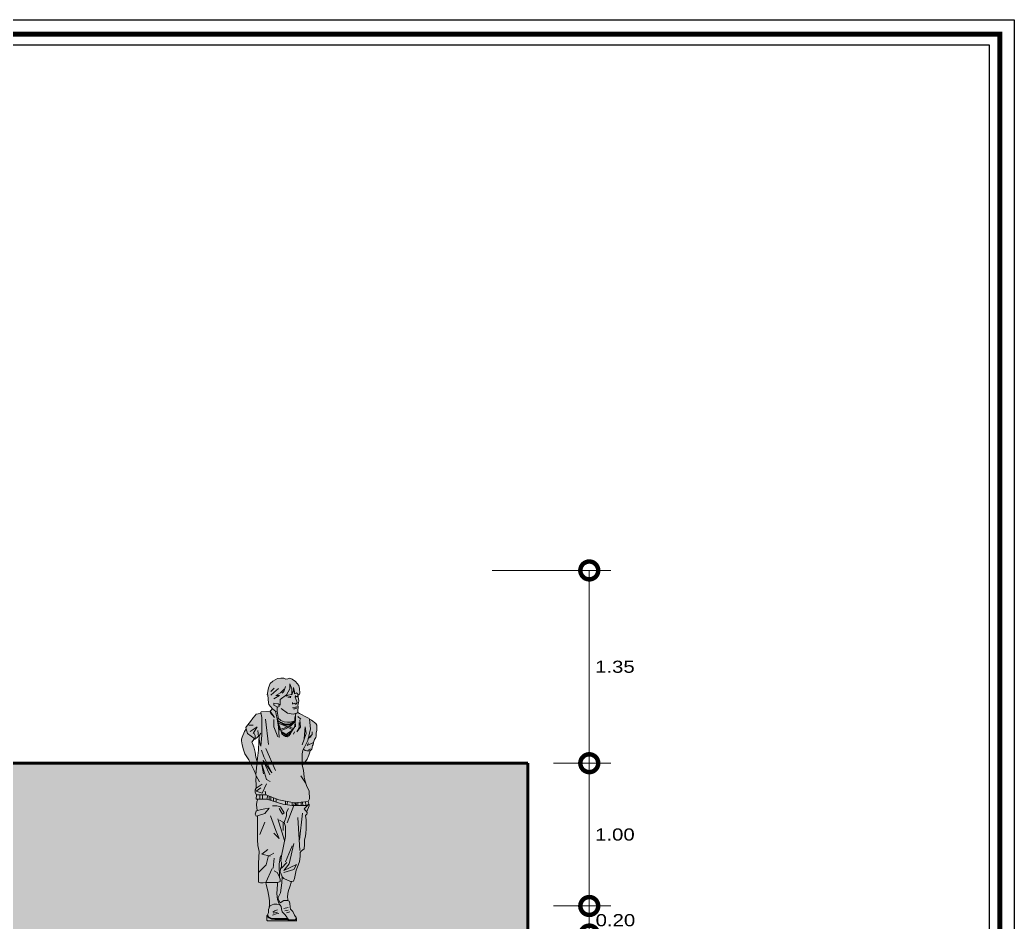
# Model space of a CAD drawing. Header units: millimetres. Extents: x 1555 to 3397, y 790 to 1592.
# Drawn here: x 1762.32 to 1769.28, y 808.36 to 814.68 of the extents above; entities that cross this region are included whole.
import ezdxf

# ---------------------------------------------------------------- set-up
doc = ezdxf.new("R2010")
doc.units = ezdxf.units.MM
doc.layers.get('0').update_dxf_attribs({"lineweight": 5})
doc.layers.get('Defpoints').update_dxf_attribs({"lineweight": 5})
for name, color, linetype, lineweight in [('____', 7, 'Continuous', 9), ('COTAS', 7, 'Continuous', 9), ('MARCO DE MENBRETE', 252, 'Continuous', 25), ('MURO ELEV 02', 7, 'Continuous', 60)]:
    doc.layers.add(name, color=color, linetype=linetype, lineweight=lineweight)
doc.layers.add('LOGO', color=7, linetype='Continuous')
doc.layers.add('MARCO  LOGITO LM', color=7, linetype='Continuous', lineweight=25, true_color=0x5b584a)
doc.layers.add('RELLENO DE MURO CORTE', color=7, linetype='Continuous', lineweight=5, true_color=0x5b605f)
doc.styles.add('STYLE1-50EJES', font='swissel.ttf', dxfattribs={"width": 1.2, "height": 0.085})
doc.dimstyles.new('DIM-1-50ejes', dxfattribs={"dimtxt": 0.085, "dimasz": 0.25, "dimexe": 0.15, "dimexo": 0.18, "dimgap": 0.03, "dimtad": 2, "dimtih": 1, "dimtoh": 1, "dimzin": 0, "dimdsep": 46, "dimtxsty": 'STYLE1-50EJES', "dimblk1": 'DOTSMALL', "dimblk2": 'DOTSMALL', "dimsah": 1, "dimcen": 2.75, "dimclrd": 256, "dimclre": 256, "dimclrt": 256, "dimazin": 0, "dimtfac": 1, "dimtix": 1, "dimtmove": 0, "dimatfit": 3, "dimldrblk": 'DOTSMALL', "dimfxl": 1, "dimfxlon": 1, "dimtolj": 1, "dimtzin": 0, "dimlwd": -1, "dimlwe": -1, "dimarcsym": 0})

# ---------------------------------------------------------------- blocks, each defined once
blk = doc.blocks.new('jovencittttto')
at = {"true_color": 0x2e2c28}
blk.add_hatch(color=250, dxfattribs=at).paths.add_polyline_path([(0.055, 1.6596), (0.067, 1.6256), (0.067, 1.5896), (0.0786, 1.6096), (0.0786, 1.6336), (0.087, 1.6056), (0.087, 1.5896), (0.101, 1.5977), (0.1128, 1.586), (0.1191, 1.5832), (0.1233, 1.5938), (0.1212, 1.6262), (0.1163, 1.6473), (0.0931, 1.6754), (0.0706, 1.6923), (0.053, 1.6987), (0.0396, 1.6958), (0.0262, 1.6923), (0.0121, 1.7001), (-0.0083, 1.6994), (-0.0336, 1.698), (-0.0653, 1.6783), (-0.0829, 1.6614), (-0.0963, 1.6318), (-0.104, 1.5825), (-0.1005, 1.5839), (-0.0963, 1.5255), (-0.0942, 1.5157), (-0.0822, 1.5002), (-0.0674, 1.484), (-0.043, 1.4656), (-0.035, 1.4696), (-0.035, 1.4989), (-0.057, 1.5116), (-0.057, 1.5256), (-0.0268, 1.5196), (-0.013, 1.5116), (-0.013, 1.5276), (-0.013, 1.5496), (0.0308, 1.5836), (0.055, 1.6256)])
at = {"true_color": 0xe7a86a}
h = blk.add_hatch(color=43, dxfattribs=at)
h.paths.add_polyline_path([(0.088, 1.4186), (0.097, 1.4522), (0.103, 1.4536), (0.1093, 1.46), (0.1093, 1.4692), (0.1107, 1.4798), (0.1121, 1.4924), (0.1121, 1.5023), (0.1107, 1.5114), (0.1142, 1.5269), (0.1163, 1.5417), (0.1156, 1.5572), (0.1128, 1.5677), (0.1128, 1.5755), (0.1128, 1.586), (0.101, 1.5977), (0.087, 1.5896), (0.087, 1.6056), (0.0786, 1.6336), (0.0786, 1.6096), (0.067, 1.5896), (0.067, 1.6256), (0.055, 1.6596), (0.055, 1.6256), (0.0308, 1.5836), (-0.013, 1.5496), (-0.013, 1.5276), (-0.013, 1.5116), (-0.0268, 1.5196), (-0.057, 1.5256), (-0.057, 1.5116), (-0.035, 1.4989), (-0.035, 1.4696), (-0.027, 1.4266), (-0.027, 1.4186), (-0.009, 1.4037), (0.0135, 1.3946), (0.0375, 1.3925), (0.0579, 1.3925), (0.088, 1.4006)])
h.paths.add_polyline_path([(0.04, 1.5666), (0.0613, 1.5737), (0.0595, 1.5647), (0.0573, 1.565)], flags=16)
h.paths.add_polyline_path([(0.1088, 1.5766), (0.1088, 1.5725), (0.1073, 1.568), (0.1038, 1.568), (0.0992, 1.571)], flags=16)
at = {"true_color": 0xc7eba2}
h = blk.add_hatch(color=71, dxfattribs=at)
h.paths.add_polyline_path([(0.029, 1.2967), (0.0199, 1.2904), (0.0382, 1.2894)])
h.paths.add_polyline_path([(-0.0055, 1.3188), (-0.0027, 1.3087), (0.0142, 1.2953), (0.022, 1.3017)])
h.paths.add_polyline_path([(0.0579, 1.3094), (0.0635, 1.3207), (0.053, 1.3136), (0.0375, 1.3003), (0.0445, 1.2939)])
h.paths.add_polyline_path([(0.0663, 1.3312), (0.0728, 1.3377), (0.0466, 1.3523), (0.0424, 1.3545), (0.0234, 1.3446), (-0.0096, 1.3333), (-0.0078, 1.327), (0.0206, 1.3101), (0.029, 1.3052), (0.0473, 1.3186)])
h.paths.add_polyline_path([(-0.0262, 1.3846), (-0.016, 1.3566), (-0.0119, 1.3418), (0.0135, 1.3495), (0.034, 1.3587), (0.0297, 1.3608)])
h.paths.add_polyline_path([(0.06, 1.3735), (0.0617, 1.3749), (0.0128, 1.3749), (0.0354, 1.3657), (0.0417, 1.3628)])
h.paths.add_polyline_path([(0.0691, 1.3812), (0.0788, 1.3926), (0.0663, 1.3854), (0.0537, 1.3777), (0.0269, 1.3777), (0.01, 1.3819), (-0.0259, 1.3988), (0.0128, 1.3749), (0.0617, 1.3749)])
h.paths.add_polyline_path([(0.0663, 1.3854), (0.0828, 1.3949), (0.0925, 1.4046), (0.0925, 1.4354), (0.088, 1.4186), (0.088, 1.4006), (0.0579, 1.3925), (0.0375, 1.3925), (0.0135, 1.3946), (-0.009, 1.4037), (-0.027, 1.4186), (-0.027, 1.4266), (-0.035, 1.4696), (-0.043, 1.4656), (-0.046, 1.4679), (-0.042, 1.4486), (-0.035, 1.4146), (-0.0259, 1.3988), (0.01, 1.3819), (0.0269, 1.3777), (0.0537, 1.3777)])
h.paths.add_polyline_path([(0.0918, 1.3975), (0.0783, 1.3833), (0.0642, 1.3685), (0.0508, 1.3585), (0.0551, 1.3566), (0.0769, 1.346), (0.087, 1.3536)])
h.paths.add_polyline_path([(-0.141, 1.4236), (-0.147, 1.4481), (-0.1484, 1.456), (-0.1512, 1.4547), (-0.1667, 1.4502), (-0.1807, 1.4481), (-0.1892, 1.4382), (-0.2047, 1.4206), (-0.2223, 1.3967), (-0.2487, 1.3618), (-0.2547, 1.3539), (-0.2527, 1.3437), (-0.243, 1.3116), (-0.1913, 1.2742), (-0.1878, 1.2728), (-0.1695, 1.2883), (-0.1603, 1.296), (-0.1615, 1.2816), (-0.158, 1.2536), (-0.148, 1.2236), (-0.141, 1.2996)])
h.paths.add_polyline_path([(0.243, 1.3347), (0.243, 1.3559), (0.2437, 1.3706), (0.2353, 1.3819), (0.205, 1.4058), (0.1916, 1.4122), (0.1983, 1.3456), (0.18, 1.2626), (0.1511, 1.2076), (0.149, 1.2031), (0.1607, 1.1933), (0.1719, 1.1897), (0.1958, 1.1897), (0.2078, 1.2017), (0.2127, 1.2271), (0.217, 1.2327), (0.2205, 1.2489), (0.2275, 1.2693), (0.2353, 1.2834), (0.2388, 1.2925), (0.2388, 1.315)])
at = {"true_color": 0xa42913}
h = blk.add_hatch(color=24, dxfattribs=at)
h.paths.add_polyline_path([(0.1402, 1.1243), (0.1402, 1.1707), (0.1445, 1.1933), (0.1511, 1.2076), (0.18, 1.2626), (0.1983, 1.3456), (0.1916, 1.4122), (0.1902, 1.4171), (0.1747, 1.4248), (0.1205, 1.453), (0.1093, 1.46), (0.103, 1.4536), (0.097, 1.4522), (0.0925, 1.4354), (0.0925, 1.4046), (0.0921, 1.4005), (0.0923, 1.398), (0.0918, 1.3975), (0.087, 1.3536), (0.082, 1.3498), (0.0635, 1.3207), (0.0579, 1.3094), (0.0445, 1.2939), (0.0375, 1.3003), (0.0206, 1.3101), (-0.0078, 1.327), (-0.0055, 1.3188), (0.0255, 1.2996), (0.0382, 1.2894), (0.0199, 1.2904), (0.029, 1.2967), (0.0255, 1.2996), (0.022, 1.3017), (0.0142, 1.2953), (-0.0027, 1.3087), (-0.016, 1.3566), (-0.0293, 1.393), (-0.0326, 1.3988), (-0.035, 1.4146), (-0.042, 1.4486), (-0.046, 1.4679), (-0.0674, 1.484), (-0.0752, 1.4783), (-0.0843, 1.4685), (-0.1477, 1.4635), (-0.1491, 1.46), (-0.147, 1.4481), (-0.141, 1.4236), (-0.141, 1.2996), (-0.148, 1.2236), (-0.158, 1.2536), (-0.1615, 1.2816), (-0.1637, 1.2552), (-0.1645, 1.1947), (-0.172, 1.1384), (-0.1751, 1.1151), (-0.1836, 1.025), (-0.1828, 1.0117), (-0.1843, 0.9842), (-0.1807, 0.9539), (-0.1807, 0.9293), (-0.1885, 0.9166), (-0.1885, 0.899), (-0.1786, 0.8821), (-0.113, 0.8821), (-0.023, 0.8476), (0.085, 0.8256), (0.1832, 0.835), (0.1907, 0.8544), (0.1899, 0.9086), (0.1698, 0.9469), (0.1607, 0.9779), (0.1543, 1.0074), (0.1501, 1.0546), (0.1402, 1.0905)])
h.paths.add_polyline_path([(-0.157, 0.8821), (-0.1786, 0.8821), (-0.1807, 0.8533), (-0.1702, 0.8519), (-0.157, 0.8519)], flags=17)
h.paths.add_polyline_path([(-0.137, 0.8821), (-0.157, 0.8821), (-0.157, 0.8519), (-0.1386, 0.8519)], flags=17)
h.paths.add_polyline_path([(-0.101, 0.8775), (-0.113, 0.8821), (-0.137, 0.8821), (-0.1386, 0.8519), (-0.107, 0.8519)], flags=17)
h.paths.add_polyline_path([(-0.091, 0.8737), (-0.101, 0.8775), (-0.107, 0.8519), (-0.091, 0.847)], flags=17)
h.paths.add_polyline_path([(-0.079, 0.8691), (-0.091, 0.8737), (-0.091, 0.847), (-0.079, 0.8433)], flags=17)
h.paths.add_polyline_path([(-0.061, 0.8622), (-0.079, 0.8691), (-0.079, 0.8433), (-0.061, 0.8378)], flags=17)
h.paths.add_polyline_path([(-0.041, 0.8545), (-0.061, 0.8622), (-0.061, 0.8378), (-0.041, 0.8317)], flags=17)
h.paths.add_polyline_path([(-0.023, 0.8476), (-0.041, 0.8545), (-0.041, 0.8317), (0.005, 0.8176), (0.071, 0.8076), (0.0814, 0.8076), (0.085, 0.8256)])
h.paths.add_polyline_path([(0.099, 0.8269), (0.093, 0.8264), (0.093, 0.8076), (0.1009, 0.8076)])
h.paths.add_polyline_path([(0.093, 0.8264), (0.085, 0.8256), (0.0814, 0.8076), (0.093, 0.8076)])
h.paths.add_polyline_path([(0.099, 0.8269), (0.1009, 0.8076), (0.1341, 0.8076), (0.1341, 0.8303)])
h.paths.add_polyline_path([(0.143, 0.8311), (0.1341, 0.8303), (0.1341, 0.8076), (0.1453, 0.8076)])
h.paths.add_polyline_path([(0.143, 0.8311), (0.1453, 0.8076), (0.169, 0.8076), (0.1867, 0.8178), (0.1832, 0.835)])
h = blk.add_hatch(color=24, dxfattribs=at)
h.paths.add_polyline_path([(0.0635, 1.3207), (0.0739, 1.3371), (0.0728, 1.3377), (0.0663, 1.3312), (0.0473, 1.3186), (0.029, 1.3052), (0.0375, 1.3003), (0.053, 1.3136)])
h.paths.add_polyline_path([(0.0354, 1.3657), (0.0128, 1.3749), (-0.0259, 1.3988), (-0.035, 1.4146), (-0.0326, 1.3988), (-0.0293, 1.393), (-0.0262, 1.3846), (0.0297, 1.3608), (0.0466, 1.3523), (0.0739, 1.3371), (0.082, 1.3498), (0.0769, 1.346), (0.0551, 1.3566)])
h.paths.add_polyline_path([(0.0424, 1.3545), (0.034, 1.3587), (0.0135, 1.3495), (-0.0119, 1.3418), (-0.0096, 1.3333), (0.0234, 1.3446)])
h.paths.add_polyline_path([(0.0918, 1.3975), (0.0925, 1.4046), (0.0828, 1.3949), (0.0788, 1.3926), (0.0691, 1.3812), (0.06, 1.3735), (0.0417, 1.3628), (0.0508, 1.3585), (0.0642, 1.3685), (0.0783, 1.3833)])
at = {"true_color": 0xe7a86a}
h = blk.add_hatch(color=43, dxfattribs=at)
h.paths.add_polyline_path([(-0.1976, 1.2193), (-0.2075, 1.2418), (-0.211, 1.2517), (-0.2026, 1.2622), (-0.1944, 1.2764), (-0.243, 1.3116), (-0.2527, 1.3437), (-0.2631, 1.3263), (-0.2807, 1.2862), (-0.2856, 1.2721), (-0.2842, 1.2615), (-0.28, 1.2334), (-0.2715, 1.1975), (-0.2603, 1.17), (-0.2335, 1.1271), (-0.1969, 1.0532), (-0.1836, 1.025), (-0.1751, 1.1151), (-0.1836, 1.1461), (-0.1892, 1.1813)])
h.paths.add_polyline_path([(0.1867, 1.1595), (0.1944, 1.182), (0.1958, 1.1897), (0.1719, 1.1897), (0.1607, 1.1933), (0.149, 1.2031), (0.1445, 1.1933), (0.1402, 1.1707), (0.1402, 1.1243), (0.1402, 1.0905), (0.1515, 1.1003), (0.1754, 1.1327)])
h.paths.add_polyline_path([(-0.0378, 0.1909), (-0.0336, 0.2536), (-0.0329, 0.269), (-0.1132, 0.2683), (-0.1118, 0.2536), (-0.0998, 0.2106), (-0.0899, 0.1599), (-0.0878, 0.1374), (-0.0878, 0.1114), (-0.0899, 0.0917), (-0.0843, 0.1043), (-0.0688, 0.1114), (-0.0576, 0.117), (-0.0378, 0.117), (-0.0188, 0.1142), (-0.0266, 0.1318), (-0.0336, 0.1487)])
h.paths.add_polyline_path([(0.0396, 0.1923), (0.0452, 0.2127), (0.0544, 0.2388), (0.0663, 0.2754), (0.058, 0.2746), (0.0114, 0.2966), (0.0002, 0.3078), (-0.0027, 0.2669), (-0.0111, 0.1972), (-0.0199, 0.1782), (-0.0268, 0.1635), (-0.0273, 0.1515), (-0.0146, 0.1266), (0.0114, 0.1416), (0.0396, 0.1416), (0.0389, 0.1508), (0.0375, 0.1649)])
at = {"true_color": 0x3f3c09}
h = blk.add_hatch(color=48, dxfattribs=at)
h.paths.add_polyline_path([(0.1656, 0.6083), (0.1691, 0.6477), (0.167, 0.7069), (0.1642, 0.7378), (0.1719, 0.747), (0.1747, 0.7533), (0.174, 0.7593), (0.153, 0.7841), (0.1867, 0.8178), (0.169, 0.8076), (0.071, 0.8076), (0.005, 0.8176), (-0.107, 0.8519), (-0.1702, 0.8519), (-0.1772, 0.8329), (-0.1786, 0.8125), (-0.1758, 0.7737), (-0.121, 0.7841), (-0.091, 0.7898), (-0.121, 0.7516), (-0.1723, 0.7357), (-0.1723, 0.7181), (-0.173, 0.6456), (-0.1716, 0.5675), (-0.1695, 0.5267), (-0.161, 0.4858), (-0.1645, 0.4035), (-0.1645, 0.3648), (-0.166, 0.2768), (-0.1645, 0.2712), (-0.1526, 0.2655), (-0.1322, 0.2655), (-0.1132, 0.2683), (-0.0329, 0.269), (-0.0188, 0.274), (-0.0139, 0.2761), (-0.0139, 0.2923), (-0.0174, 0.3035), (-0.021, 0.3972), (-0.0146, 0.4429), (-0.0097, 0.4563), (-0.0048, 0.4563), (-0.0084, 0.4176), (-0.0048, 0.4077), (-0.0048, 0.376), (-0.0125, 0.3634), (-0.0145, 0.343), (-0.0097, 0.3331), (0.0002, 0.3078), (0.0114, 0.2966), (0.058, 0.2746), (0.0663, 0.2754), (0.0804, 0.2782), (0.0867, 0.2958), (0.0987, 0.3542), (0.1128, 0.3908), (0.1205, 0.4148), (0.1269, 0.4499), (0.1269, 0.4781), (0.1339, 0.4873), (0.1459, 0.4985), (0.1536, 0.5041), (0.1557, 0.5337), (0.1557, 0.5647), (0.1578, 0.5766), (0.1621, 0.583)])
h.paths.add_polyline_path([(-0.091, 0.7898), (-0.121, 0.7841), (-0.1758, 0.7737), (-0.1821, 0.7674), (-0.1878, 0.7477), (-0.1828, 0.7322), (-0.1723, 0.7357), (-0.121, 0.7516)])
h.paths.add_polyline_path([(0.1902, 0.8061), (0.1902, 0.8174), (0.1867, 0.8178), (0.153, 0.7841), (0.174, 0.7593), (0.1733, 0.7653)])
at = {"true_color": 0x5f4235}
h = blk.add_hatch(color=49, dxfattribs=at)
h.paths.add_polyline_path([(0.0417, 0.0086), (0.0048, 0.0095), (-0.0315, 0.01), (-0.0512, 0.01), (-0.0744, 0.0121), (-0.0942, 0.0206), (-0.1082, 0.0368), (-0.1075, 0.0058), (-0.1017, 0), (0.0424, 0)])
h.paths.add_polyline_path([(0.041, 0.017), (0.035, 0.022), (0.0368, 0.017), (0.0164, 0.0156), (-0.0316, 0.016), (-0.0722, 0.016), (-0.0949, 0.029), (-0.1019, 0.041), (-0.1082, 0.0368), (-0.0942, 0.0206), (-0.0744, 0.0121), (-0.0512, 0.01), (-0.0315, 0.01), (0.0048, 0.0095), (0.0417, 0.0086)])
h.paths.add_polyline_path([(0.0332, 0.0269), (0.0213, 0.0417), (0.0086, 0.0529), (-0.0005, 0.0642), (-0.0034, 0.0853), (-0.0069, 0.1001), (-0.0132, 0.11), (-0.0188, 0.1142), (-0.0378, 0.117), (-0.0576, 0.117), (-0.0688, 0.1114), (-0.0843, 0.1043), (-0.0899, 0.0917), (-0.0949, 0.0797), (-0.0963, 0.0593), (-0.1019, 0.041), (-0.0949, 0.029), (-0.0722, 0.016), (-0.0316, 0.016), (0.0164, 0.0156), (0.0368, 0.017)])
h.paths.add_polyline_path([(0.0748, 0.0663), (0.0593, 0.0811), (0.0565, 0.0959), (0.053, 0.124), (0.0487, 0.1388), (0.0396, 0.1416), (0.0114, 0.1416), (-0.0146, 0.1266), (-0.0273, 0.1515), (-0.0336, 0.1487), (-0.0266, 0.1318), (-0.0188, 0.1142), (-0.0132, 0.11), (-0.0069, 0.1001), (-0.0034, 0.0853), (-0.0005, 0.0642), (0.0086, 0.0529), (0.0213, 0.0417), (0.0332, 0.0269), (0.035, 0.022), (0.041, 0.017), (0.0414, 0.0127), (0.0494, 0.008), (0.0654, 0.008), (0.091, 0.008), (0.1007, 0.0178), (0.0974, 0.0232), (0.0855, 0.0394)])
h.paths.add_polyline_path([(0.1014, 0.0128), (0.1007, 0.0178), (0.091, 0.008), (0.0654, 0.008), (0.0494, 0.008), (0.0414, 0.0127), (0.0424, 0), (0.1, 0)])
at = {"layer": '____', "color": 7, "linetype": 'Continuous'}
for p, q in [((-0.0653, 1.6783), (-0.0829, 1.6614)), ((-0.0336, 1.698), (-0.0653, 1.6783)), ((-0.0083, 1.6994), (-0.0336, 1.698)), ((0.0121, 1.7001), (-0.0083, 1.6994)), ((0.0262, 1.6923), (0.0121, 1.7001)), ((0.0396, 1.6958), (0.0262, 1.6923)), ((0.053, 1.6987), (0.0396, 1.6958)), ((0.0706, 1.6923), (0.053, 1.6987)), ((0.0931, 1.6754), (0.0706, 1.6923)), ((0.1163, 1.6473), (0.0931, 1.6754)), ((-0.0963, 1.6318), (-0.104, 1.5825)), ((-0.0829, 1.6614), (-0.0963, 1.6318)), ((-0.055, 1.6296), (-0.079, 1.6056)), ((-0.025, 1.6276), (-0.059, 1.5996)), ((0.015, 1.6236), (-0.011, 1.5976)), ((0.011, 1.6056), (0.001, 1.5956)), ((0.023, 1.6416), (0.011, 1.6056)), ((0.055, 1.6256), (0.0308, 1.5836)), ((0.055, 1.6596), (0.055, 1.6256)), ((0.055, 1.6596), (0.067, 1.6256)), ((0.067, 1.6256), (0.067, 1.5896)), ((0.067, 1.5896), (0.0786, 1.6096)), ((0.0786, 1.6096), (0.0786, 1.6336)), ((0.0786, 1.6336), (0.087, 1.6056)), ((0.087, 1.6056), (0.087, 1.5896)), ((0.1212, 1.6262), (0.1163, 1.6473)), ((0.1233, 1.5938), (0.1212, 1.6262)), ((-0.104, 1.5825), (-0.1005, 1.5839)), ((-0.1005, 1.5839), (-0.0963, 1.5255)), ((-0.059, 1.5996), (-0.079, 1.5796)), ((-0.019, 1.5791), (-0.059, 1.556)), ((-0.011, 1.5976), (-0.043, 1.5791)), ((-0.043, 1.5791), (-0.019, 1.5791)), ((0.0308, 1.5836), (-0.013, 1.5496)), ((-0.013, 1.5496), (-0.013, 1.5276)), ((0.04, 1.5816), (0.028, 1.5747)), ((0.0661, 1.5856), (0.04, 1.5816)), ((0.064, 1.5746), (0.04, 1.5666)), ((0.04, 1.5666), (0.0573, 1.565)), ((0.0573, 1.565), (0.0618, 1.5645)), ((0.0613, 1.5737), (0.0595, 1.5647)), ((0.073, 1.5896), (0.0661, 1.5856)), ((0.087, 1.5896), (0.101, 1.5977)), ((0.093, 1.5776), (0.091, 1.5656)), ((0.091, 1.5656), (0.105, 1.5296)), ((0.095, 1.5686), (0.1113, 1.578)), ((0.0992, 1.571), (0.1038, 1.568)), ((0.101, 1.5977), (0.1128, 1.586)), ((0.1038, 1.568), (0.1073, 1.568)), ((0.1088, 1.5725), (0.1073, 1.568)), ((0.1088, 1.5766), (0.1088, 1.5725)), ((0.1128, 1.5755), (0.1128, 1.586)), ((0.1128, 1.586), (0.1191, 1.5832)), ((0.1128, 1.5677), (0.1128, 1.5755)), ((0.1156, 1.5572), (0.1128, 1.5677)), ((0.1142, 1.5269), (0.1163, 1.5417)), ((0.1163, 1.5417), (0.1156, 1.5572)), ((0.1191, 1.5832), (0.1233, 1.5938)), ((-0.1477, 1.4635), (-0.1512, 1.4547)), ((-0.0843, 1.4685), (-0.1477, 1.4635)), ((-0.0963, 1.5255), (-0.0942, 1.5157)), ((-0.0942, 1.5157), (-0.0822, 1.5002)), ((-0.0752, 1.4783), (-0.0843, 1.4685)), ((-0.0843, 1.4685), (-0.054, 1.4246)), ((-0.0822, 1.5002), (-0.0674, 1.484)), ((-0.0822, 1.5002), (-0.0822, 1.5002)), ((-0.0674, 1.484), (-0.0752, 1.4783)), ((-0.043, 1.4656), (-0.0674, 1.484)), ((-0.0268, 1.5196), (-0.057, 1.5256)), ((-0.057, 1.5256), (-0.057, 1.5116)), ((-0.057, 1.5116), (-0.031, 1.4966)), ((-0.042, 1.4486), (-0.046, 1.4679)), ((-0.035, 1.4696), (-0.043, 1.4656)), ((-0.035, 1.4989), (-0.035, 1.4696)), ((-0.035, 1.4696), (-0.027, 1.4266)), ((-0.031, 1.4966), (-0.021, 1.5016)), ((-0.013, 1.5116), (-0.0268, 1.5196)), ((-0.021, 1.5016), (-0.023, 1.5116)), ((-0.013, 1.5276), (-0.013, 1.5116)), ((0.037, 1.4536), (-0.007, 1.4876)), ((0.0716, 1.5226), (0.073, 1.5286)), ((0.0716, 1.5226), (0.0773, 1.517)), ((0.073, 1.4916), (0.093, 1.4976)), ((0.079, 1.5216), (0.091, 1.5236)), ((0.079, 1.4856), (0.088, 1.4856)), ((0.091, 1.5236), (0.0875, 1.5201)), ((0.088, 1.4856), (0.103, 1.4886)), ((0.101, 1.5216), (0.093, 1.5156)), ((0.093, 1.4976), (0.098, 1.4976)), ((0.098, 1.4976), (0.102, 1.4986)), ((0.105, 1.5296), (0.101, 1.5216)), ((0.102, 1.4986), (0.1121, 1.4956)), ((0.1093, 1.4692), (0.1107, 1.4798)), ((0.1093, 1.46), (0.1093, 1.4692)), ((0.1107, 1.5114), (0.1142, 1.5269)), ((0.1121, 1.5023), (0.1107, 1.5114)), ((0.1107, 1.4798), (0.1121, 1.4924)), ((0.1121, 1.4924), (0.1121, 1.5023)), ((-0.2223, 1.3967), (-0.2487, 1.3618)), ((-0.2047, 1.4206), (-0.2223, 1.3967)), ((-0.1892, 1.4382), (-0.2047, 1.4206)), ((-0.1807, 1.4481), (-0.1892, 1.4382)), ((-0.1667, 1.4502), (-0.1807, 1.4481)), ((-0.1512, 1.4547), (-0.1667, 1.4502)), ((-0.1512, 1.4547), (-0.1484, 1.456)), ((-0.1491, 1.46), (-0.147, 1.4481)), ((-0.147, 1.4481), (-0.141, 1.4236)), ((-0.141, 1.4236), (-0.141, 1.2996)), ((-0.117, 1.4136), (-0.095, 1.2356)), ((-0.054, 1.4246), (-0.083, 1.4596)), ((-0.057, 1.4096), (-0.057, 1.3596)), ((-0.035, 1.4146), (-0.042, 1.4486)), ((-0.0259, 1.3988), (-0.035, 1.4146)), ((-0.035, 1.4146), (-0.0263, 1.3566)), ((-0.0326, 1.3988), (-0.0259, 1.3871)), ((-0.016, 1.3566), (-0.0293, 1.393)), ((-0.027, 1.4266), (-0.027, 1.4186)), ((-0.027, 1.4186), (-0.009, 1.4037)), ((-0.0259, 1.3988), (0.01, 1.3819)), ((0.0128, 1.3749), (-0.0259, 1.3988)), ((-0.009, 1.4037), (0.0135, 1.3946)), ((0.0135, 1.3946), (0.0375, 1.3925)), ((0.077, 1.4476), (0.037, 1.4536)), ((0.0375, 1.3925), (0.0579, 1.3925)), ((0.0579, 1.3925), (0.088, 1.4006)), ((0.0663, 1.3854), (0.0835, 1.3953)), ((0.0691, 1.3812), (0.0788, 1.3926)), ((0.103, 1.4536), (0.077, 1.4476)), ((0.0783, 1.3833), (0.0919, 1.3976)), ((0.0925, 1.4046), (0.0828, 1.3949)), ((0.0925, 1.4046), (0.087, 1.3536)), ((0.097, 1.4522), (0.088, 1.4186)), ((0.088, 1.4186), (0.088, 1.4006)), ((0.0921, 1.4005), (0.0945, 1.3596)), ((0.0925, 1.4354), (0.0925, 1.4046)), ((0.1093, 1.46), (0.103, 1.4536)), ((0.1205, 1.453), (0.1093, 1.46)), ((0.111, 1.4316), (0.13, 1.4126)), ((0.1747, 1.4248), (0.1205, 1.453)), ((0.125, 1.4076), (0.129, 1.3556)), ((0.1902, 1.4171), (0.1747, 1.4248)), ((0.1916, 1.4122), (0.1902, 1.4171)), ((0.205, 1.4058), (0.1916, 1.4122)), ((0.1916, 1.4122), (0.1983, 1.3456)), ((0.2353, 1.3819), (0.205, 1.4058)), ((-0.2631, 1.3263), (-0.2807, 1.2862)), ((-0.2527, 1.3437), (-0.2631, 1.3263)), ((-0.2487, 1.3618), (-0.2547, 1.3539)), ((-0.2547, 1.3539), (-0.2527, 1.3437)), ((-0.2527, 1.3437), (-0.243, 1.3116)), ((-0.2321, 1.3714), (-0.203, 1.3714)), ((-0.223, 1.3256), (-0.175, 1.3596)), ((-0.175, 1.3596), (-0.2027, 1.3116)), ((-0.171, 1.3336), (-0.1649, 1.2922)), ((-0.057, 1.3596), (-0.029, 1.2876)), ((-0.021, 1.2834), (-0.0266, 1.3608)), ((0.0297, 1.3608), (-0.0262, 1.3846)), ((-0.0188, 1.3347), (-0.0248, 1.3806)), ((-0.016, 1.3566), (-0.0027, 1.3087)), ((-0.0119, 1.3418), (0.0135, 1.3495)), ((0.0234, 1.3446), (-0.0096, 1.3333)), ((-0.0078, 1.327), (0.0206, 1.3101)), ((0.01, 1.3819), (0.0269, 1.3777)), ((0.0128, 1.3749), (0.0354, 1.3657)), ((0.0128, 1.3749), (0.0617, 1.3749)), ((0.0135, 1.3495), (0.034, 1.3587)), ((0.0424, 1.3545), (0.0234, 1.3446)), ((0.0269, 1.3777), (0.0537, 1.3777)), ((0.0466, 1.3523), (0.0297, 1.3608)), ((0.0354, 1.3657), (0.0551, 1.3566)), ((0.0417, 1.3628), (0.06, 1.3735)), ((0.0739, 1.3371), (0.0466, 1.3523)), ((0.0473, 1.3186), (0.0663, 1.3312)), ((0.0642, 1.3685), (0.0508, 1.3585)), ((0.0537, 1.3777), (0.0663, 1.3854)), ((0.0551, 1.3566), (0.0769, 1.346)), ((0.06, 1.3735), (0.0691, 1.3812)), ((0.0635, 1.3207), (0.082, 1.3498)), ((0.0783, 1.3833), (0.0642, 1.3685)), ((0.0663, 1.3312), (0.0728, 1.3377)), ((0.087, 1.3536), (0.0769, 1.346)), ((0.0801, 1.3066), (0.0859, 1.3246)), ((0.129, 1.3556), (0.103, 1.3246)), ((0.103, 1.3246), (0.1192, 1.3526)), ((0.1192, 1.3526), (0.1192, 1.3896)), ((0.161, 1.3587), (0.153, 1.2776)), ((0.161, 1.3587), (0.169, 1.3116)), ((0.1983, 1.3456), (0.18, 1.2626)), ((0.211, 1.3236), (0.211, 1.3041)), ((0.2437, 1.3706), (0.2353, 1.3819)), ((0.2388, 1.315), (0.243, 1.3347)), ((0.243, 1.3559), (0.2437, 1.3706)), ((0.243, 1.3347), (0.243, 1.3559)), ((-0.2807, 1.2862), (-0.2856, 1.2721)), ((-0.2856, 1.2721), (-0.2842, 1.2615)), ((-0.2842, 1.2615), (-0.28, 1.2334)), ((-0.243, 1.3116), (-0.1913, 1.2742)), ((-0.211, 1.2517), (-0.2026, 1.2622)), ((-0.2026, 1.2622), (-0.1944, 1.2764)), ((-0.1992, 1.3176), (-0.1877, 1.2976)), ((-0.1913, 1.2742), (-0.1878, 1.2728)), ((-0.1878, 1.2728), (-0.1695, 1.2883)), ((-0.1877, 1.2976), (-0.1877, 1.2816)), ((-0.1695, 1.2883), (-0.1603, 1.296)), ((-0.1637, 1.2552), (-0.1645, 1.1947)), ((-0.1603, 1.296), (-0.1637, 1.2552)), ((-0.158, 1.2536), (-0.1615, 1.2816)), ((-0.1603, 1.296), (-0.1496, 1.3146)), ((-0.148, 1.2236), (-0.158, 1.2536)), ((-0.141, 1.2996), (-0.148, 1.2236)), ((0.0255, 1.2996), (-0.0055, 1.3188)), ((-0.0027, 1.3087), (0.0142, 1.2953)), ((0.0142, 1.2953), (0.022, 1.3017)), ((0.029, 1.2967), (0.0199, 1.2904)), ((0.0199, 1.2904), (0.0382, 1.2894)), ((0.0206, 1.3101), (0.0375, 1.3003)), ((0.0382, 1.2894), (0.0255, 1.2996)), ((0.029, 1.3052), (0.0473, 1.3186)), ((0.0375, 1.3003), (0.053, 1.3136)), ((0.0375, 1.3003), (0.0445, 1.2939)), ((0.0579, 1.3094), (0.0445, 1.2939)), ((0.053, 1.3136), (0.0635, 1.3207)), ((0.0579, 1.3094), (0.0635, 1.3207)), ((0.169, 1.3116), (0.141, 1.2316)), ((0.18, 1.2626), (0.1511, 1.2076)), ((0.211, 1.3041), (0.183, 1.2761)), ((0.183, 1.2761), (0.203, 1.2876)), ((0.2205, 1.2489), (0.2275, 1.2693)), ((0.2275, 1.2693), (0.2353, 1.2834)), ((0.2353, 1.2834), (0.2388, 1.2925)), ((0.2388, 1.2925), (0.2388, 1.315)), ((-0.28, 1.2334), (-0.2715, 1.1975)), ((-0.2715, 1.1975), (-0.2603, 1.17)), ((-0.2075, 1.2418), (-0.211, 1.2517)), ((-0.1976, 1.2193), (-0.2075, 1.2418)), ((-0.1892, 1.1813), (-0.1976, 1.2193)), ((-0.1645, 1.1947), (-0.172, 1.1384)), ((-0.145, 1.1956), (-0.129, 1.1476)), ((-0.113, 1.2076), (-0.047, 1.0536)), ((0.1445, 1.1933), (0.1402, 1.1707)), ((0.1536, 1.213), (0.1445, 1.1933)), ((0.149, 1.2031), (0.1607, 1.1933)), ((0.1607, 1.1933), (0.1719, 1.1897)), ((0.1719, 1.1897), (0.1958, 1.1897)), ((0.2205, 1.2489), (0.175, 1.2277)), ((0.175, 1.2277), (0.1854, 1.2456)), ((0.1854, 1.1976), (0.1978, 1.2047)), ((0.1944, 1.182), (0.1958, 1.1897)), ((0.1958, 1.1897), (0.2078, 1.2017)), ((0.2078, 1.2017), (0.2127, 1.2271)), ((0.2127, 1.2271), (0.217, 1.2327)), ((0.217, 1.2327), (0.2205, 1.2489)), ((-0.2603, 1.17), (-0.2335, 1.1271)), ((-0.2335, 1.1271), (-0.1969, 1.0532)), ((-0.1836, 1.1461), (-0.1892, 1.1813)), ((-0.1892, 1.1813), (-0.1892, 1.1813)), ((-0.1751, 1.1151), (-0.1836, 1.1461)), ((-0.1751, 1.1151), (-0.1836, 1.025)), ((-0.172, 1.1384), (-0.1751, 1.1151)), ((-0.071, 1.0376), (-0.133, 1.1236)), ((-0.133, 1.1236), (-0.087, 1.0216)), ((-0.129, 1.1476), (-0.071, 1.0376)), ((0.1402, 1.1707), (0.1402, 1.1243)), ((0.1402, 1.1243), (0.1402, 1.0905)), ((0.1515, 1.1003), (0.1754, 1.1327)), ((0.1754, 1.1327), (0.1867, 1.1595)), ((0.1867, 1.1595), (0.1944, 1.182)), ((-0.1969, 1.0532), (-0.1836, 1.025)), ((-0.145, 1.1056), (-0.131, 1.0296)), ((-0.145, 1.1056), (-0.109, 0.9896)), ((0.1402, 1.0905), (0.1515, 1.1003)), ((0.1501, 1.0546), (0.1402, 1.0905)), ((0.1543, 1.0074), (0.1501, 1.0546)), ((-0.1828, 1.0117), (-0.1843, 0.9842)), ((-0.1843, 0.9842), (-0.1807, 0.9539)), ((-0.1836, 1.025), (-0.1828, 1.0117)), ((-0.1826, 1.0146), (-0.1595, 0.9746)), ((-0.109, 0.9896), (-0.0847, 0.9756)), ((0.131, 1.0159), (0.1637, 0.9676)), ((0.1607, 0.9779), (0.1543, 1.0074)), ((0.1698, 0.9469), (0.1607, 0.9779)), ((-0.1807, 0.9293), (-0.1885, 0.9166)), ((-0.1885, 0.9166), (-0.1885, 0.899)), ((-0.182, 0.9086), (-0.149, 0.9316)), ((-0.182, 0.9086), (-0.14, 0.8936)), ((-0.1807, 0.9293), (-0.14, 0.9566)), ((-0.1807, 0.9539), (-0.1807, 0.9293)), ((-0.14, 0.8936), (-0.11, 0.9586)), ((-0.119, 0.9076), (-0.113, 0.8821)), ((0.1899, 0.9086), (0.1698, 0.9469)), ((0.1907, 0.8544), (0.1899, 0.9086)), ((-0.1885, 0.899), (-0.1786, 0.8821)), ((-0.1786, 0.8821), (-0.1807, 0.8533)), ((-0.1807, 0.8533), (-0.1702, 0.8519)), ((-0.1786, 0.8821), (-0.113, 0.8821)), ((-0.1702, 0.8519), (-0.1772, 0.8329)), ((-0.1702, 0.8519), (-0.107, 0.8519)), ((-0.157, 0.8821), (-0.157, 0.8519)), ((-0.137, 0.8821), (-0.1386, 0.8519)), ((-0.113, 0.8821), (-0.023, 0.8476)), ((-0.101, 0.8775), (-0.107, 0.8519)), ((-0.107, 0.8519), (0.005, 0.8176)), ((-0.091, 0.8737), (-0.091, 0.847)), ((-0.079, 0.8691), (-0.079, 0.8433)), ((-0.061, 0.8622), (-0.061, 0.8378)), ((-0.041, 0.8545), (-0.041, 0.8317)), ((-0.023, 0.8476), (0.085, 0.8256)), ((0.023, 0.8382), (0.023, 0.8166)), ((0.038, 0.8352), (0.0343, 0.8166)), ((0.1832, 0.835), (0.1907, 0.8544)), ((-0.1821, 0.7674), (-0.1878, 0.7477)), ((-0.1758, 0.7737), (-0.1821, 0.7674)), ((-0.1772, 0.8329), (-0.1786, 0.8125)), ((-0.1786, 0.8125), (-0.1758, 0.7737)), ((-0.1758, 0.7737), (-0.121, 0.7841)), ((-0.121, 0.7841), (-0.091, 0.7898)), ((-0.091, 0.7898), (-0.121, 0.7516)), ((-0.067, 0.8056), (-0.037, 0.8056)), ((-0.037, 0.8056), (-0.011, 0.7996)), ((0.003, 0.7476), (-0.02, 0.7876)), ((-0.011, 0.7996), (0.0133, 0.7576)), ((0.005, 0.8176), (0.071, 0.8076)), ((0.045, 0.7876), (0.03, 0.7616)), ((0.0814, 0.8076), (0.035, 0.6876)), ((0.071, 0.8236), (0.071, 0.8076)), ((0.071, 0.8076), (0.169, 0.8076)), ((0.085, 0.8256), (0.0814, 0.8076)), ((0.085, 0.8256), (0.1832, 0.835)), ((0.093, 0.8264), (0.093, 0.8076)), ((0.099, 0.8269), (0.1009, 0.8076)), ((0.111, 0.8281), (0.111, 0.8095)), ((0.1341, 0.8303), (0.1341, 0.8076)), ((0.143, 0.8311), (0.1453, 0.8076)), ((0.1867, 0.8178), (0.153, 0.7841)), ((0.153, 0.7841), (0.174, 0.7593)), ((0.163, 0.8331), (0.1653, 0.8095)), ((0.169, 0.8076), (0.1867, 0.8178)), ((0.1733, 0.7653), (0.1902, 0.8061)), ((0.1867, 0.8178), (0.1832, 0.835)), ((0.1902, 0.8174), (0.1867, 0.8178)), ((0.1902, 0.8061), (0.1902, 0.8174)), ((-0.1878, 0.7477), (-0.1828, 0.7322)), ((-0.1828, 0.7322), (-0.1723, 0.7357)), ((-0.1723, 0.7181), (-0.173, 0.6456)), ((-0.121, 0.7516), (-0.1723, 0.7357)), ((-0.1723, 0.7357), (-0.1723, 0.7181)), ((-0.043, 0.6336), (-0.0816, 0.7356)), ((-0.031, 0.7156), (0.0173, 0.5636)), ((-0.019, 0.7056), (0.007, 0.6906)), ((0.0133, 0.7576), (0.003, 0.7476)), ((0.03, 0.7356), (0.015, 0.6896)), ((0.03, 0.7616), (0.03, 0.7356)), ((0.111, 0.7236), (0.125, 0.4936)), ((0.143, 0.7536), (0.1205, 0.5676)), ((0.1642, 0.7378), (0.1719, 0.747)), ((0.167, 0.7069), (0.1642, 0.7378)), ((0.1691, 0.6477), (0.167, 0.7069)), ((0.1719, 0.747), (0.1747, 0.7533)), ((0.1747, 0.7533), (0.1733, 0.7653)), ((-0.173, 0.6456), (-0.1716, 0.5675)), ((-0.121, 0.6916), (-0.157, 0.6056)), ((-0.021, 0.5756), (-0.043, 0.6336)), ((0.007, 0.6906), (0.007, 0.6336)), ((0.015, 0.6896), (0.023, 0.6616)), ((0.023, 0.6616), (0.023, 0.5896)), ((0.1656, 0.6083), (0.1691, 0.6477)), ((-0.1716, 0.5675), (-0.1695, 0.5267)), ((-0.059, 0.6136), (-0.021, 0.5756)), ((0.023, 0.5916), (-0.0048, 0.4563)), ((0.1557, 0.5647), (0.1578, 0.5766)), ((0.1557, 0.5337), (0.1557, 0.5647)), ((0.1578, 0.5766), (0.1621, 0.583)), ((0.1621, 0.583), (0.1656, 0.6083)), ((-0.1695, 0.5267), (-0.161, 0.4858)), ((-0.143, 0.4676), (-0.099, 0.4996)), ((0.071, 0.5256), (0.023, 0.4136)), ((0.049, 0.3996), (0.081, 0.5416)), ((0.1269, 0.4781), (0.1339, 0.4873)), ((0.1339, 0.4873), (0.1459, 0.4985)), ((0.1459, 0.4985), (0.1536, 0.5041)), ((0.1536, 0.5041), (0.1557, 0.5337)), ((-0.161, 0.4858), (-0.1645, 0.4035)), ((-0.143, 0.4676), (-0.083, 0.4536)), ((-0.111, 0.3916), (-0.0958, 0.4566)), ((-0.091, 0.4555), (-0.057, 0.4751)), ((-0.055, 0.4396), (-0.0632, 0.3696)), ((-0.021, 0.3972), (-0.0146, 0.4429)), ((-0.0146, 0.4429), (-0.0097, 0.4563)), ((-0.0097, 0.4563), (-0.0048, 0.4563)), ((-0.0048, 0.4563), (-0.0084, 0.4176)), ((-0.0084, 0.4176), (-0.0048, 0.4077)), ((0.1205, 0.4148), (0.1269, 0.4499)), ((0.1269, 0.4499), (0.1269, 0.4781)), ((-0.1645, 0.3648), (-0.166, 0.2768)), ((-0.165, 0.3376), (-0.111, 0.3916)), ((-0.1645, 0.4035), (-0.1645, 0.3648)), ((-0.069, 0.3676), (-0.1132, 0.2683)), ((-0.055, 0.3496), (-0.0342, 0.3376)), ((-0.0174, 0.3035), (-0.021, 0.3972)), ((-0.0125, 0.3634), (-0.0145, 0.343)), ((-0.0048, 0.376), (-0.0125, 0.3634)), ((-0.0048, 0.3686), (0.032, 0.4096)), ((-0.0048, 0.4077), (-0.0048, 0.376)), ((0.011, 0.3376), (0.081, 0.3596)), ((0.013, 0.3536), (0.049, 0.3996)), ((0.1007, 0.3936), (0.013, 0.3536)), ((0.081, 0.3596), (0.1007, 0.3936)), ((0.0867, 0.2958), (0.0987, 0.3542)), ((0.0987, 0.3542), (0.1128, 0.3908)), ((0.1128, 0.3908), (0.1205, 0.4148)), ((-0.0342, 0.3376), (-0.0176, 0.309)), ((-0.0139, 0.2923), (-0.0174, 0.3035)), ((-0.0145, 0.343), (-0.0097, 0.3331)), ((-0.0139, 0.2761), (-0.0139, 0.2923)), ((-0.0097, 0.3331), (0.0002, 0.3078)), ((0.0002, 0.3078), (-0.0027, 0.2669)), ((0.0002, 0.3078), (0.0114, 0.2966)), ((0.0114, 0.2966), (0.058, 0.2746)), ((0.0804, 0.2782), (0.0867, 0.2958)), ((-0.166, 0.2768), (-0.1645, 0.2712)), ((-0.1645, 0.2712), (-0.1526, 0.2655)), ((-0.1526, 0.2655), (-0.1322, 0.2655)), ((-0.1322, 0.2655), (-0.1132, 0.2683)), ((-0.1132, 0.2683), (-0.0329, 0.269)), ((-0.1132, 0.2683), (-0.1118, 0.2536)), ((-0.1118, 0.2536), (-0.0998, 0.2106)), ((-0.0998, 0.2106), (-0.0899, 0.1599)), ((-0.0378, 0.1909), (-0.0336, 0.2536)), ((-0.0336, 0.2536), (-0.0329, 0.269)), ((-0.0329, 0.269), (-0.0188, 0.274)), ((-0.0188, 0.274), (-0.0139, 0.2761)), ((-0.0027, 0.2669), (-0.0111, 0.1972)), ((0.0396, 0.1923), (0.0452, 0.2127)), ((0.0452, 0.2127), (0.0544, 0.2388)), ((0.0544, 0.2388), (0.0663, 0.2754)), ((0.058, 0.2746), (0.0663, 0.2754)), ((0.0663, 0.2754), (0.0804, 0.2782)), ((-0.0899, 0.1599), (-0.0878, 0.1374)), ((-0.0336, 0.1487), (-0.0378, 0.1909)), ((-0.0378, 0.1909), (-0.0378, 0.1909)), ((-0.0273, 0.1515), (-0.0336, 0.1487)), ((-0.0336, 0.1487), (-0.0266, 0.1318)), ((-0.0268, 0.1635), (-0.0273, 0.1515)), ((-0.0146, 0.1266), (-0.0273, 0.1515)), ((-0.0199, 0.1782), (-0.0268, 0.1635)), ((-0.0111, 0.1972), (-0.0199, 0.1782)), ((0.0114, 0.1416), (-0.0146, 0.1266)), ((0.0396, 0.1416), (0.0114, 0.1416)), ((0.0375, 0.1649), (0.0396, 0.1923)), ((0.0389, 0.1508), (0.0375, 0.1649)), ((0.0396, 0.1416), (0.0389, 0.1508)), ((0.0487, 0.1388), (0.0396, 0.1416)), ((-0.0949, 0.0797), (-0.0963, 0.0593)), ((-0.0899, 0.0917), (-0.0949, 0.0797)), ((-0.0878, 0.1114), (-0.0899, 0.0917)), ((-0.0899, 0.0917), (-0.0843, 0.1043)), ((-0.0878, 0.1374), (-0.0878, 0.1114)), ((-0.0843, 0.1043), (-0.0688, 0.1114)), ((-0.0688, 0.1114), (-0.0576, 0.117)), ((-0.0519, 0.0705), (-0.0653, 0.0614)), ((-0.0576, 0.117), (-0.0378, 0.117)), ((-0.0315, 0.0769), (-0.0519, 0.0705)), ((-0.0378, 0.117), (-0.0188, 0.1142)), ((-0.0266, 0.1318), (-0.0188, 0.1142)), ((-0.0188, 0.1142), (-0.0132, 0.11)), ((-0.0132, 0.11), (-0.0069, 0.1001)), ((-0.0069, 0.1001), (-0.0034, 0.0853)), ((-0.0034, 0.0853), (-0.0005, 0.0642)), ((0.0417, 0.0938), (0.0121, 0.086)), ((0.0199, 0.0691), (0.0417, 0.0741)), ((0.053, 0.124), (0.0487, 0.1388)), ((0.0565, 0.0959), (0.053, 0.124)), ((0.0593, 0.0811), (0.0565, 0.0959)), ((0.0748, 0.0663), (0.0593, 0.0811)), ((-0.1019, 0.041), (-0.1082, 0.0368)), ((-0.1082, 0.0368), (-0.1075, 0.0058)), ((-0.1082, 0.0368), (-0.0942, 0.0206)), ((-0.1075, 0.0058), (-0.1017, 0)), ((-0.0963, 0.0593), (-0.1019, 0.041)), ((-0.1019, 0.041), (-0.0949, 0.029)), ((-0.1017, 0), (0.1017, 0)), ((-0.0949, 0.029), (-0.0722, 0.016)), ((-0.0942, 0.0206), (-0.0744, 0.0121)), ((-0.0744, 0.0121), (-0.0512, 0.01)), ((-0.0722, 0.016), (-0.0316, 0.016)), ((-0.0421, 0.0487), (-0.0674, 0.0396)), ((-0.0315, 0.0614), (-0.0625, 0.0529)), ((-0.0512, 0.01), (-0.0315, 0.01)), ((-0.0224, 0.0522), (-0.0421, 0.0487)), ((-0.0316, 0.016), (0.0164, 0.0156)), ((-0.0315, 0.01), (0.0048, 0.0095)), ((-0.0005, 0.0642), (0.0086, 0.0529)), ((0.0048, 0.0095), (0.0417, 0.0086)), ((0.0086, 0.0529), (0.0213, 0.0417)), ((0.0164, 0.0156), (0.0368, 0.017)), ((0.0213, 0.0417), (0.0332, 0.0269)), ((0.0297, 0.0572), (0.0544, 0.0635)), ((0.0332, 0.0269), (0.0368, 0.017)), ((0.035, 0.022), (0.041, 0.017)), ((0.041, 0.017), (0.0424, 0.0002)), ((0.0494, 0.008), (0.0414, 0.0127)), ((0.0654, 0.008), (0.0494, 0.008)), ((0.091, 0.008), (0.0654, 0.008)), ((0.0855, 0.0394), (0.0748, 0.0663)), ((0.0974, 0.0232), (0.0855, 0.0394)), ((0.1007, 0.0178), (0.091, 0.008)), ((0.1007, 0.0178), (0.0974, 0.0232)), ((0.1, 0), (0.1014, 0.0128)), ((0.1017, 0), (0.1, 0)), ((0.1014, 0.0128), (0.1007, 0.0178))]:
    blk.add_line(p, q, dxfattribs=at)
blk = doc.blocks.new('_DOTSMALL')
at = {"color": 0, "linetype": 'ByBlock', "const_width": 0.5}
blk.add_lwpolyline([(-0.0625, 0, 1), (0.0625, 0, 1)], format="xyb", close=True, dxfattribs=at)
blk = doc.blocks.new('*D586')
at = {"layer": 'COTAS', "transparency": 16777216}
for p, q in [((1766.052, 808.4722), (1766.453, 808.4722)), ((1766.303, 808.2722), (1766.303, 808.4722)), ((1766.052, 808.2722), (1766.453, 808.2722))]:
    blk.add_line(p, q, dxfattribs=at)
at = {"layer": 'Defpoints', "color": 0, "transparency": 16777216}
for p in [(1765.872, 808.4722), (1766.303, 808.4722), (1765.872, 808.2722)]:
    blk.add_point(p, dxfattribs=at)
at = {"layer": 'COTAS', "transparency": 16777216, "xscale": 0.25, "yscale": 0.25, "zscale": 0.25}
for p, rotation in [((1766.303, 808.4722), 90), ((1766.303, 808.2722), 270)]:
    blk.add_blockref('_DOTSMALL', p, dxfattribs=dict(at, rotation=rotation))
at = {"layer": 'COTAS', "transparency": 16777216, "insert": (1766.486, 808.3722), "char_height": 0.085, "attachment_point": 5, "style": 'STYLE1-50EJES'}
blk.add_mtext('\\A1;0.20', dxfattribs=at)
blk = doc.blocks.new('*D598')
at = {"layer": 'COTAS', "transparency": 16777216}
for p, q in [((1766.052, 809.4722), (1766.453, 809.4722)), ((1766.303, 808.4722), (1766.303, 809.4722)), ((1766.052, 808.4722), (1766.453, 808.4722))]:
    blk.add_line(p, q, dxfattribs=at)
at = {"layer": 'Defpoints', "color": 0, "transparency": 16777216}
for p in [(1765.872, 809.4722), (1766.303, 809.4722), (1765.872, 808.4722)]:
    blk.add_point(p, dxfattribs=at)
at = {"layer": 'COTAS', "transparency": 16777216, "xscale": 0.25, "yscale": 0.25, "zscale": 0.25}
for p, rotation in [((1766.303, 809.4722), 90), ((1766.303, 808.4722), 270)]:
    blk.add_blockref('_DOTSMALL', p, dxfattribs=dict(at, rotation=rotation))
at = {"layer": 'COTAS', "transparency": 16777216, "insert": (1766.4823, 808.9722), "char_height": 0.085, "attachment_point": 5, "style": 'STYLE1-50EJES'}
blk.add_mtext('\\A1;1.00', dxfattribs=at)
blk = doc.blocks.new('*D599')
at = {"layer": 'COTAS', "transparency": 16777216}
for p, q in [((1765.6225, 810.8222), (1766.453, 810.8222)), ((1766.303, 809.4722), (1766.303, 810.8222)), ((1766.052, 809.4722), (1766.453, 809.4722))]:
    blk.add_line(p, q, dxfattribs=at)
at = {"layer": 'Defpoints', "color": 0, "transparency": 16777216}
for p in [(1765.4425, 810.8222), (1766.303, 810.8222), (1765.872, 809.4722)]:
    blk.add_point(p, dxfattribs=at)
at = {"layer": 'COTAS', "transparency": 16777216, "xscale": 0.25, "yscale": 0.25, "zscale": 0.25}
for p, rotation in [((1766.303, 810.8222), 90), ((1766.303, 809.4722), 270)]:
    blk.add_blockref('_DOTSMALL', p, dxfattribs=dict(at, rotation=rotation))
at = {"layer": 'COTAS', "transparency": 16777216, "insert": (1766.4823, 810.1472), "char_height": 0.085, "attachment_point": 5, "style": 'STYLE1-50EJES'}
blk.add_mtext('\\A1;1.35', dxfattribs=at)

msp = doc.modelspace()

# ---------------------------------------------------------------- hatches: boundary and pattern name
at = {"layer": 'RELLENO DE MURO CORTE', "true_color": 0xb21210}
h = msp.add_hatch(color=14, dxfattribs=at)
edge = h.paths.add_edge_path()
edge.add_line((1765.87197, 809.47223), (1761.92197, 809.47223))
edge.add_line((1761.92197, 809.47223), (1761.92197, 801.97223))
edge.add_line((1761.92197, 801.97223), (1765.27197, 801.97223))
edge.add_line((1765.27197, 801.97223), (1765.27197, 802.57223))
edge.add_line((1765.27197, 802.57223), (1764.24197, 802.57223))
edge.add_arc((1764.24197, 803.07223), 0.5, 180, 270, ccw=False)
edge.add_line((1763.74197, 803.07223), (1763.74197, 808.27223))
edge.add_line((1763.74197, 808.27223), (1765.87197, 808.27223))
edge.add_line((1765.87197, 808.27223), (1765.87197, 809.47223))

# ---------------------------------------------------------------- linework, layer by layer
at = {"layer": 'LOGO'}
msp.add_lwpolyline([(1740.13696, 793.95061), (1740.13696, 814.67797), (1769.27663, 814.67797), (1769.27663, 793.95061)], close=True, dxfattribs=at)
at = {"layer": 'MARCO  LOGITO LM', "ltscale": 0.8, "const_width": 0.03358}
msp.add_lwpolyline([(1769.17663, 814.57797), (1769.17663, 794.05061), (1740.23696, 794.05061), (1740.23696, 814.57797)], close=True, dxfattribs=at)
at = {"layer": 'MARCO DE MENBRETE'}
msp.add_lwpolyline([(1769.10163, 814.50297), (1769.10163, 794.12561), (1740.31196, 794.12561), (1740.31196, 814.50297)], close=True, dxfattribs=at)
at = {"layer": 'MURO ELEV 02'}
msp.add_lwpolyline([(1765.87197, 809.47223), (1761.92197, 809.47223), (1761.92197, 801.97223), (1765.27197, 801.97223), (1765.27197, 802.57223), (1764.24197, 802.57223, -0.4142136), (1763.74197, 803.07223), (1763.74197, 808.27223), (1765.87197, 808.27223)], format="xyb", close=True, dxfattribs=at)

# ---------------------------------------------------------------- block references
msp.add_blockref('jovencittttto', (1764.15329, 808.36814))

# ---------------------------------------------------------------- dimensions: what is measured, and where the dimension line sits
at = {"layer": 'COTAS'}
for base, p1, p2, picture, middle in [((1766.30297, 810.82223), (1765.87197, 809.47223), (1765.44252, 810.82223), '*D599', (1766.48228, 810.14723)), ((1766.30297, 809.47223), (1765.87197, 808.47223), (1765.87197, 809.47223), '*D598', (1766.48228, 808.97223)), ((1766.30297, 808.47223), (1765.87197, 808.27223), (1765.87197, 808.47223), '*D586', (1766.48597, 808.37223))]:
    dim = msp.add_linear_dim(base=base, p1=p1, p2=p2, angle=270, dimstyle='DIM-1-50ejes', override={"dimtmove": 1}, dxfattribs=at)
    dim.commit()
    dim.dimension.update_dxf_attribs({"geometry": picture, "text_midpoint": middle})

doc.saveas('drawing.dxf')
